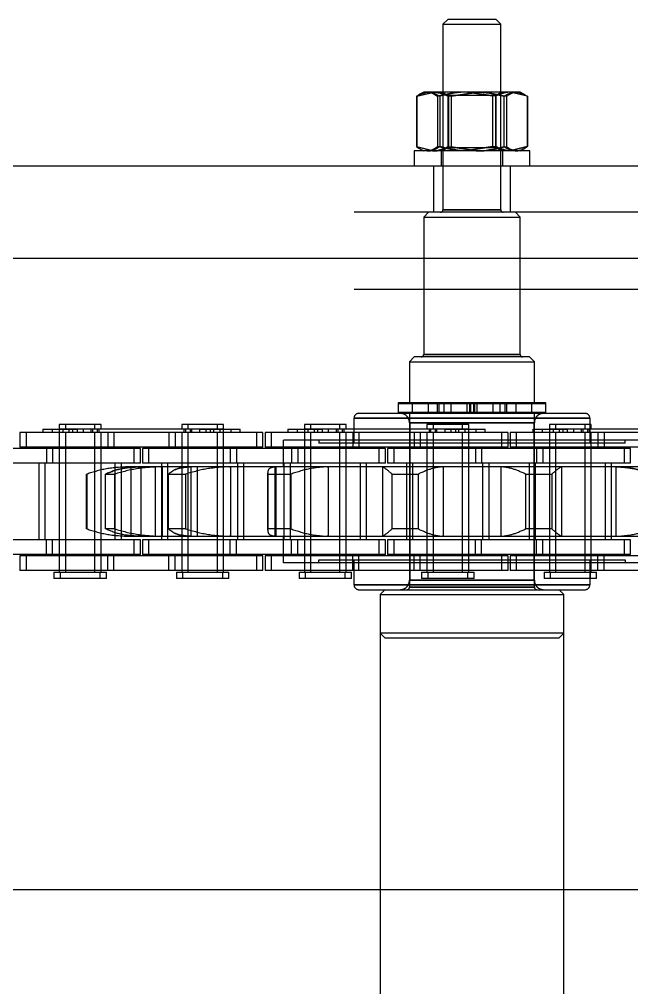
# Model space of a CAD drawing. Header units: metres. Extents: x 0 to 21025, y 0 to 14850.
# Drawn here: x 3496.2 to 3559.6, y 9251 to 9351.4 of the extents above; entities that cross this region are included whole.
import ezdxf

# ---------------------------------------------------------------- set-up
doc = ezdxf.new("R2010")
doc.units = ezdxf.units.M
doc.header["$LTSCALE"] = 25
doc.linetypes.add('HIDDEN2', pattern=[4.7625, 3.175, -1.5875])
doc.layers.add('SL4', color=4, linetype='Continuous')
doc.layers.add('ST1', color=7, linetype='HIDDEN2')

msp = doc.modelspace()

# ---------------------------------------------------------------- linework, layer by layer
at = {"layer": 'SL4'}
for p, q in [((3540.552, 9351.384), (3540.052, 9350.884)), ((3545.552, 9351.384), (3540.552, 9351.384)), ((3546.052, 9350.884), (3545.552, 9351.384)), ((3540.052, 9350.884), (3540.052, 9343.849)), ((3540.052, 9350.884), (3546.052, 9350.884)), ((3546.052, 9343.849), (3546.052, 9350.884)), ((3537.301, 9343.402), (3537.301, 9338.195)), ((3537.337, 9343.402), (3539.123, 9343.849)), ((3537.337, 9343.402), (3537.337, 9338.195)), ((3538.052, 9343.849), (3537.667, 9343.627)), ((3539.123, 9343.849), (3538.052, 9343.849)), ((3543.766, 9343.849), (3539.123, 9343.849)), ((3540.909, 9343.402), (3543.766, 9343.849)), ((3540.909, 9343.402), (3540.909, 9338.195)), ((3547.695, 9343.849), (3543.766, 9343.849)), ((3546.623, 9343.402), (3546.623, 9338.195)), ((3548.052, 9343.849), (3547.695, 9343.849)), ((3548.436, 9343.627), (3548.052, 9343.849)), ((3548.766, 9343.402), (3548.766, 9338.195)), ((3548.802, 9343.402), (3548.802, 9338.195)), ((3537.052, 9337.749), (3537.052, 9336.149)), ((3549.052, 9337.749), (3537.052, 9337.749)), ((3537.337, 9338.195), (3539.123, 9337.749)), ((3537.667, 9337.971), (3538.052, 9337.749)), ((3540.909, 9338.195), (3543.766, 9337.749)), ((3548.052, 9337.749), (3548.436, 9337.971)), ((3548.421, 9338.013), (3548.766, 9338.195)), ((3549.052, 9336.149), (3549.052, 9337.749)), ((4205.539, 9336.149), (2880.564, 9336.149)), ((2880.564, 9326.624), (4205.539, 9326.624)), ((2880.564, 9261.149), (4205.539, 9261.149)), ((3533.527, 9261.149), (3533.527, 9121.619)), ((3552.577, 9121.619), (3552.577, 9261.149))]:
    msp.add_line(p, q, dxfattribs=at)
for points, knots in [([(3537.337, 9343.402), (3537.427, 9343.478), (3537.539, 9343.575), (3537.656, 9343.608), (3537.68, 9343.615)], [0, 0, 0, 0, 0.7937534, 1, 1, 1, 1]), ([(3539.123, 9343.849), (3539.165, 9343.848), (3539.768, 9343.842), (3540.359, 9343.614), (3540.909, 9343.402)], [0, 0, 0, 0, 0.0702006, 1, 1, 1, 1]), ([(3543.766, 9343.849), (3543.834, 9343.848), (3544.798, 9343.842), (3545.744, 9343.614), (3546.623, 9343.402)], [0, 0, 0, 0, 0.0702006, 1, 1, 1, 1]), ([(3546.623, 9343.402), (3546.713, 9343.469), (3547.062, 9343.731), (3547.425, 9343.799), (3547.695, 9343.849)], [0, 0, 0, 0, 0.2575513, 1, 1, 1, 1]), ([(3547.695, 9343.849), (3547.792, 9343.842), (3548.155, 9343.817), (3548.508, 9343.577), (3548.766, 9343.402)], [0, 0, 0, 0, 0.2686336, 1, 1, 1, 1]), ([(3537.337, 9338.195), (3537.427, 9338.119), (3537.539, 9338.023), (3537.656, 9337.989), (3537.68, 9337.983)], [0, 0, 0, 0, 0.79375339, 1, 1, 1, 1]), ([(3539.123, 9337.749), (3539.165, 9337.749), (3539.768, 9337.755), (3540.359, 9337.983), (3540.909, 9338.195)], [0, 0, 0, 0, 0.0702006, 1, 1, 1, 1]), ([(3543.766, 9337.749), (3543.834, 9337.749), (3544.798, 9337.755), (3545.744, 9337.983), (3546.623, 9338.195)], [0, 0, 0, 0, 0.0702006, 1, 1, 1, 1]), ([(3546.623, 9338.195), (3546.713, 9338.128), (3547.062, 9337.866), (3547.425, 9337.799), (3547.695, 9337.749)], [0, 0, 0, 0, 0.2575513, 1, 1, 1, 1])]:
    msp.add_open_spline(points, degree=3, knots=knots, dxfattribs=at)
at = {"layer": 'ST1'}
for p, q in [((3537.301, 9343.402), (3538.961, 9343.849)), ((3537.667, 9343.627), (3537.539, 9343.553)), ((3537.68, 9343.615), (3538.409, 9343.849)), ((3539.48, 9343.402), (3539.48, 9338.195)), ((3539.732, 9343.402), (3539.732, 9338.195)), ((3540.052, 9343.849), (3540.052, 9331.634)), ((3540.052, 9343.849), (3540.052, 9343.823)), ((3546.052, 9343.823), (3540.052, 9343.823)), ((3540.052, 9343.823), (3540.552, 9343.473)), ((3545.552, 9343.473), (3540.552, 9343.473)), ((3540.552, 9343.473), (3540.552, 9338.099)), ((3540.62, 9343.402), (3543.495, 9343.849)), ((3540.62, 9343.402), (3540.62, 9338.195)), ((3545.195, 9343.402), (3542.337, 9343.849)), ((3545.483, 9343.402), (3542.608, 9343.849)), ((3545.195, 9343.402), (3545.195, 9338.195)), ((3545.483, 9343.402), (3545.483, 9338.195)), ((3545.552, 9343.473), (3546.052, 9343.823)), ((3545.552, 9338.099), (3545.552, 9343.473)), ((3546.052, 9331.634), (3546.052, 9343.849)), ((3546.052, 9343.823), (3546.052, 9343.849)), ((3546.371, 9343.402), (3546.371, 9338.195)), ((3548.766, 9343.402), (3546.98, 9343.849)), ((3548.802, 9343.402), (3547.143, 9343.849)), ((3548.564, 9343.553), (3548.436, 9343.627)), ((3537.301, 9338.195), (3538.961, 9337.749)), ((3537.301, 9338.195), (3537.559, 9338.036)), ((3537.539, 9338.045), (3537.667, 9337.971)), ((3539.852, 9337.749), (3539.852, 9336.149)), ((3540.552, 9338.099), (3540.052, 9337.749)), ((3540.552, 9338.099), (3545.552, 9338.099)), ((3540.62, 9338.195), (3543.495, 9337.749)), ((3545.195, 9338.195), (3542.337, 9337.749)), ((3545.483, 9338.195), (3542.608, 9337.749)), ((3546.052, 9337.749), (3545.552, 9338.099)), ((3546.252, 9336.149), (3546.252, 9337.749)), ((3548.766, 9338.195), (3546.98, 9337.749)), ((3548.802, 9338.195), (3547.143, 9337.749)), ((3548.436, 9337.971), (3548.564, 9338.045)), ((3539.052, 9336.149), (3539.052, 9331.386)), ((3547.052, 9331.386), (3547.052, 9336.149)), ((4205.539, 9331.386), (2880.564, 9331.386)), ((3538.552, 9331.384), (3538.052, 9330.884)), ((3547.552, 9331.384), (3538.552, 9331.384)), ((3546.052, 9331.634), (3540.052, 9331.634)), ((3540.052, 9331.634), (3546.052, 9331.634)), ((3548.052, 9330.884), (3547.552, 9331.384)), ((3538.052, 9330.884), (3548.052, 9330.884)), ((3538.052, 9330.884), (3538.052, 9316.634)), ((3548.052, 9316.634), (3548.052, 9330.884)), ((2880.564, 9326.624), (4205.539, 9326.624)), ((4205.539, 9323.386), (2880.564, 9323.386)), ((3537.077, 9316.384), (3536.577, 9315.884)), ((3549.027, 9316.384), (3537.077, 9316.384)), ((3538.052, 9316.634), (3548.005, 9316.634)), ((3548.052, 9316.634), (3538.098, 9316.634)), ((3549.527, 9315.884), (3549.027, 9316.384)), ((3536.577, 9315.884), (3549.527, 9315.884)), ((3536.577, 9315.884), (3536.577, 9311.629)), ((3549.527, 9311.629), (3549.527, 9315.884)), ((3550.695, 9311.629), (3535.408, 9311.629)), ((3535.408, 9311.629), (3535.408, 9310.629)), ((3550.695, 9311.529), (3535.408, 9311.529)), ((3536.852, 9311.629), (3536.852, 9310.529)), ((3536.852, 9311.629), (3536.852, 9310.629)), ((3538.504, 9311.629), (3538.504, 9310.629)), ((3538.504, 9311.529), (3538.504, 9310.529)), ((3539.455, 9311.629), (3539.455, 9310.629)), ((3539.455, 9311.529), (3539.455, 9310.529)), ((3539.631, 9311.629), (3539.631, 9310.629)), ((3539.631, 9311.529), (3539.631, 9310.529)), ((3540.147, 9311.629), (3540.147, 9310.629)), ((3540.147, 9311.529), (3540.147, 9310.529)), ((3540.852, 9311.629), (3540.852, 9310.629)), ((3542.552, 9310.629), (3542.552, 9311.629)), ((3542.802, 9311.629), (3542.802, 9310.629)), ((3542.89, 9311.629), (3542.89, 9310.629)), ((3543.213, 9311.629), (3543.213, 9310.629)), ((3543.302, 9311.629), (3543.302, 9310.629)), ((3543.552, 9311.629), (3543.552, 9310.629)), ((3545.252, 9310.629), (3545.252, 9311.629)), ((3545.956, 9311.629), (3545.956, 9310.629)), ((3545.956, 9311.529), (3545.956, 9310.529)), ((3546.473, 9311.629), (3546.473, 9310.629)), ((3546.473, 9311.529), (3546.473, 9310.529)), ((3546.648, 9311.629), (3546.648, 9310.629)), ((3546.648, 9311.529), (3546.648, 9310.529)), ((3547.599, 9311.629), (3547.599, 9310.629)), ((3547.599, 9311.529), (3547.599, 9310.529)), ((3549.252, 9310.529), (3549.252, 9311.629)), ((3549.252, 9310.629), (3549.252, 9311.629)), ((3550.695, 9310.629), (3550.695, 9311.629)), ((3531.325, 9310.529), (3554.778, 9310.529)), ((3550.695, 9310.629), (3535.408, 9310.629)), ((3535.408, 9310.629), (3535.408, 9310.529)), ((3536.577, 9310.529), (3536.577, 9292.489)), ((3540.852, 9310.629), (3540.852, 9310.529)), ((3542.552, 9310.529), (3542.552, 9310.629)), ((3542.802, 9310.629), (3542.802, 9310.529)), ((3542.89, 9310.629), (3542.89, 9310.529)), ((3543.213, 9310.629), (3543.213, 9310.529)), ((3543.302, 9310.629), (3543.302, 9310.529)), ((3543.552, 9310.629), (3543.552, 9310.529)), ((3545.252, 9310.529), (3545.252, 9310.629)), ((3549.527, 9292.489), (3549.527, 9310.529)), ((3550.695, 9310.529), (3550.695, 9310.629)), ((3503.975, 9309.384), (3500.285, 9309.384)), ((3500.285, 9309.384), (3500.285, 9308.91)), ((3500.924, 9309.384), (3500.924, 9308.91)), ((3504.614, 9309.384), (3503.975, 9309.384)), ((3503.975, 9308.91), (3503.975, 9309.384)), ((3504.614, 9308.91), (3504.614, 9309.384)), ((3516.675, 9309.384), (3512.985, 9309.384)), ((3512.985, 9309.384), (3512.985, 9308.91)), ((3513.624, 9309.384), (3513.624, 9308.91)), ((3517.314, 9309.384), (3516.675, 9309.384)), ((3516.675, 9308.91), (3516.675, 9309.384)), ((3517.314, 9308.91), (3517.314, 9309.384)), ((3529.375, 9309.384), (3525.685, 9309.384)), ((3525.685, 9309.384), (3525.685, 9308.91)), ((3526.324, 9309.384), (3526.324, 9308.91)), ((3530.014, 9309.384), (3529.375, 9309.384)), ((3529.375, 9308.91), (3529.375, 9309.384)), ((3530.014, 9308.91), (3530.014, 9309.384)), ((3530.837, 9310.04), (3555.267, 9310.04)), ((3530.837, 9307.44), (3530.837, 9310.04)), ((3555.267, 9310.04), (3530.837, 9310.04)), ((3530.837, 9310.04), (3555.267, 9310.04)), ((3555.267, 9310.04), (3530.837, 9310.04)), ((3536.577, 9309.551), (3536.577, 9293.216)), ((3549.502, 9309.551), (3536.601, 9309.551)), ((3536.601, 9309.551), (3536.601, 9293.216)), ((3536.601, 9309.551), (3549.502, 9309.551)), ((3549.502, 9309.551), (3536.601, 9309.551)), ((3536.601, 9309.551), (3549.502, 9309.551)), ((3542.075, 9309.384), (3538.385, 9309.384)), ((3538.385, 9309.384), (3538.385, 9308.91)), ((3539.024, 9309.384), (3539.024, 9308.91)), ((3542.714, 9309.384), (3542.075, 9309.384)), ((3542.075, 9308.91), (3542.075, 9309.384)), ((3542.714, 9308.91), (3542.714, 9309.384)), ((3549.502, 9293.216), (3549.502, 9309.551)), ((3549.527, 9293.216), (3549.527, 9309.551)), ((3554.775, 9309.384), (3551.085, 9309.384)), ((3551.085, 9309.384), (3551.085, 9308.91)), ((3551.724, 9309.384), (3551.724, 9308.91)), ((3555.414, 9309.384), (3554.775, 9309.384)), ((3554.775, 9308.91), (3554.775, 9309.384)), ((3555.267, 9310.04), (3555.267, 9307.44)), ((3555.414, 9308.91), (3555.414, 9309.384)), ((3505.305, 9308.541), (3496.21, 9308.541)), ((3496.21, 9308.541), (3496.21, 9307.021)), ((3496.849, 9308.541), (3496.849, 9307.021)), ((3498.578, 9308.873), (3502.13, 9308.873)), ((3498.578, 9308.873), (3498.578, 9308.541)), ((3499.538, 9308.873), (3499.538, 9308.541)), ((3500.285, 9308.91), (3503.975, 9308.91)), ((3500.285, 9308.873), (3500.285, 9307.021)), ((3500.285, 9308.541), (3500.285, 9294.042)), ((3500.654, 9308.91), (3500.654, 9308.541)), ((3500.924, 9308.541), (3500.924, 9307.021)), ((3500.924, 9308.541), (3500.924, 9294.042)), ((3501.293, 9308.91), (3501.293, 9308.541)), ((3501.662, 9308.873), (3501.662, 9308.541)), ((3502.13, 9308.873), (3502.13, 9308.541)), ((3514.83, 9308.873), (3502.13, 9308.873)), ((3502.769, 9308.873), (3502.769, 9308.541)), ((3503.606, 9308.541), (3503.606, 9308.91)), ((3503.749, 9308.873), (3503.749, 9308.541)), ((3503.975, 9308.91), (3504.614, 9308.91)), ((3503.975, 9307.021), (3503.975, 9308.541)), ((3503.975, 9294.042), (3503.975, 9308.541)), ((3504.245, 9308.541), (3504.245, 9308.91)), ((3504.388, 9308.873), (3504.388, 9308.541)), ((3504.614, 9307.021), (3504.614, 9308.541)), ((3504.614, 9294.042), (3504.614, 9308.541)), ((3505.305, 9308.541), (3505.305, 9307.021)), ((3511.655, 9308.541), (3505.305, 9308.541)), ((3505.944, 9308.541), (3505.944, 9307.021)), ((3511.655, 9308.541), (3511.655, 9307.021)), ((3520.75, 9308.541), (3511.655, 9308.541)), ((3512.294, 9308.541), (3512.294, 9307.021)), ((3512.985, 9308.91), (3516.675, 9308.91)), ((3512.985, 9308.541), (3512.985, 9307.021)), ((3512.985, 9308.541), (3512.985, 9294.042)), ((3513.211, 9308.873), (3513.211, 9308.541)), ((3513.354, 9308.91), (3513.354, 9308.541)), ((3513.624, 9308.541), (3513.624, 9307.021)), ((3513.624, 9308.541), (3513.624, 9294.042)), ((3513.85, 9308.873), (3513.85, 9308.541)), ((3513.993, 9308.91), (3513.993, 9308.541)), ((3514.83, 9308.873), (3514.83, 9308.541)), ((3514.83, 9308.873), (3518.061, 9308.873)), ((3515.469, 9308.873), (3515.469, 9308.541)), ((3515.937, 9308.873), (3515.937, 9308.541)), ((3516.306, 9308.541), (3516.306, 9308.91)), ((3516.675, 9308.91), (3517.314, 9308.91)), ((3516.675, 9307.021), (3516.675, 9308.541)), ((3516.675, 9294.042), (3516.675, 9308.541)), ((3516.945, 9308.541), (3516.945, 9308.91)), ((3517.314, 9307.021), (3517.314, 9308.873)), ((3517.314, 9294.042), (3517.314, 9308.541)), ((3518.061, 9308.873), (3518.061, 9308.541)), ((3518.061, 9308.873), (3519.021, 9308.873)), ((3519.021, 9308.541), (3519.021, 9308.873)), ((3521.389, 9308.541), (3520.75, 9308.541)), ((3520.75, 9307.021), (3520.75, 9308.541)), ((3521.389, 9307.021), (3521.389, 9308.541)), ((3530.705, 9308.541), (3521.61, 9308.541)), ((3521.61, 9308.541), (3521.61, 9307.021)), ((3522.249, 9308.541), (3522.249, 9307.021)), ((3523.978, 9308.873), (3527.53, 9308.873)), ((3523.978, 9308.873), (3523.978, 9308.541)), ((3524.938, 9308.873), (3524.938, 9308.541)), ((3525.685, 9308.91), (3529.375, 9308.91)), ((3525.685, 9308.873), (3525.685, 9307.021)), ((3525.685, 9308.541), (3525.685, 9294.042)), ((3526.054, 9308.91), (3526.054, 9308.541)), ((3526.324, 9308.541), (3526.324, 9307.021)), ((3526.324, 9308.541), (3526.324, 9294.042)), ((3526.693, 9308.91), (3526.693, 9308.541)), ((3527.062, 9308.873), (3527.062, 9308.541)), ((3527.53, 9308.873), (3527.53, 9308.541)), ((3540.23, 9308.873), (3527.53, 9308.873)), ((3528.169, 9308.873), (3528.169, 9308.541)), ((3529.006, 9308.541), (3529.006, 9308.91)), ((3529.149, 9308.873), (3529.149, 9308.541)), ((3529.375, 9308.91), (3530.014, 9308.91)), ((3529.375, 9307.021), (3529.375, 9308.541)), ((3529.375, 9294.042), (3529.375, 9308.541)), ((3529.645, 9308.541), (3529.645, 9308.91)), ((3529.788, 9308.873), (3529.788, 9308.541)), ((3530.014, 9307.021), (3530.014, 9308.541)), ((3530.014, 9294.042), (3530.014, 9308.541)), ((3530.705, 9308.541), (3530.705, 9307.021)), ((3537.055, 9308.541), (3530.705, 9308.541)), ((3531.344, 9308.541), (3531.344, 9307.021)), ((3537.055, 9308.541), (3537.055, 9307.021)), ((3546.15, 9308.541), (3537.055, 9308.541)), ((3537.694, 9308.541), (3537.694, 9307.021)), ((3538.385, 9308.91), (3542.075, 9308.91)), ((3538.385, 9308.541), (3538.385, 9307.021)), ((3538.385, 9308.541), (3538.385, 9294.042)), ((3538.611, 9308.873), (3538.611, 9308.541)), ((3538.754, 9308.91), (3538.754, 9308.541)), ((3539.024, 9308.541), (3539.024, 9307.021)), ((3539.024, 9308.541), (3539.024, 9294.042)), ((3539.25, 9308.873), (3539.25, 9308.541)), ((3539.393, 9308.91), (3539.393, 9308.541)), ((3540.23, 9308.873), (3540.23, 9308.541)), ((3540.23, 9308.873), (3543.461, 9308.873)), ((3540.869, 9308.873), (3540.869, 9308.541)), ((3541.337, 9308.873), (3541.337, 9308.541)), ((3541.706, 9308.541), (3541.706, 9308.91)), ((3542.075, 9308.91), (3542.714, 9308.91)), ((3542.075, 9307.021), (3542.075, 9308.541)), ((3542.075, 9294.042), (3542.075, 9308.541)), ((3542.345, 9308.541), (3542.345, 9308.91)), ((3542.714, 9307.021), (3542.714, 9308.873)), ((3542.714, 9294.042), (3542.714, 9308.541)), ((3543.461, 9308.873), (3543.461, 9308.541)), ((3543.461, 9308.873), (3544.421, 9308.873)), ((3544.421, 9308.541), (3544.421, 9308.873)), ((3546.789, 9308.541), (3546.15, 9308.541)), ((3546.15, 9307.021), (3546.15, 9308.541)), ((3546.789, 9307.021), (3546.789, 9308.541)), ((3556.105, 9308.541), (3547.01, 9308.541)), ((3547.01, 9308.541), (3547.01, 9307.021)), ((3547.649, 9308.541), (3547.649, 9307.021)), ((3549.378, 9308.873), (3552.93, 9308.873)), ((3549.378, 9308.873), (3549.378, 9308.541)), ((3550.338, 9308.873), (3550.338, 9308.541)), ((3551.085, 9308.91), (3554.775, 9308.91)), ((3551.085, 9308.873), (3551.085, 9307.021)), ((3551.085, 9308.541), (3551.085, 9294.042)), ((3551.454, 9308.91), (3551.454, 9308.541)), ((3551.724, 9308.541), (3551.724, 9307.021)), ((3551.724, 9308.541), (3551.724, 9294.042)), ((3552.093, 9308.91), (3552.093, 9308.541)), ((3552.462, 9308.873), (3552.462, 9308.541)), ((3552.93, 9308.873), (3552.93, 9308.541)), ((3565.63, 9308.873), (3552.93, 9308.873)), ((3553.569, 9308.873), (3553.569, 9308.541)), ((3554.406, 9308.541), (3554.406, 9308.91)), ((3554.549, 9308.873), (3554.549, 9308.541)), ((3554.775, 9308.91), (3555.414, 9308.91)), ((3554.775, 9307.021), (3554.775, 9308.541)), ((3554.775, 9294.042), (3554.775, 9308.541)), ((3555.045, 9308.541), (3555.045, 9308.91)), ((3555.188, 9308.873), (3555.188, 9308.541)), ((3555.414, 9307.021), (3555.414, 9308.541)), ((3555.414, 9294.042), (3555.414, 9308.541)), ((3556.105, 9308.541), (3556.105, 9307.021)), ((3562.455, 9308.541), (3556.105, 9308.541)), ((3556.744, 9308.541), (3556.744, 9307.021)), ((3523.508, 9304.989), (3523.508, 9307.759)), ((3562.596, 9307.759), (3523.508, 9307.759)), ((3527.172, 9307.759), (3527.172, 9307.44)), ((3558.931, 9307.44), (3527.172, 9307.44)), ((3558.931, 9307.44), (3558.931, 9307.759)), ((3498.955, 9306.869), (3492.605, 9306.869)), ((3505.305, 9307.021), (3496.21, 9307.021)), ((3498.955, 9306.869), (3498.955, 9305.349)), ((3508.05, 9306.869), (3498.955, 9306.869)), ((3499.594, 9306.869), (3499.594, 9305.349)), ((3500.285, 9306.869), (3500.285, 9305.349)), ((3500.924, 9306.869), (3500.924, 9305.349)), ((3503.975, 9305.349), (3503.975, 9306.869)), ((3504.614, 9305.349), (3504.614, 9306.869)), ((3511.655, 9307.021), (3505.305, 9307.021)), ((3508.689, 9306.869), (3508.05, 9306.869)), ((3508.05, 9305.349), (3508.05, 9306.869)), ((3508.689, 9305.349), (3508.689, 9306.869)), ((3518.005, 9306.869), (3508.91, 9306.869)), ((3508.91, 9306.869), (3508.91, 9305.349)), ((3509.549, 9306.869), (3509.549, 9305.349)), ((3520.75, 9307.021), (3511.655, 9307.021)), ((3512.985, 9306.869), (3512.985, 9305.349)), ((3513.624, 9306.869), (3513.624, 9305.349)), ((3516.675, 9305.349), (3516.675, 9306.869)), ((3517.314, 9305.349), (3517.314, 9306.869)), ((3518.005, 9306.869), (3518.005, 9305.349)), ((3524.355, 9306.869), (3518.005, 9306.869)), ((3518.644, 9306.869), (3518.644, 9305.349)), ((3521.389, 9307.021), (3520.75, 9307.021)), ((3530.705, 9307.021), (3521.61, 9307.021)), ((3524.355, 9306.869), (3524.355, 9305.349)), ((3533.45, 9306.869), (3524.355, 9306.869)), ((3524.994, 9306.869), (3524.994, 9305.349)), ((3525.685, 9306.869), (3525.685, 9305.349)), ((3526.324, 9306.869), (3526.324, 9305.349)), ((3529.375, 9305.349), (3529.375, 9306.869)), ((3530.014, 9305.349), (3530.014, 9306.869)), ((3537.055, 9307.021), (3530.705, 9307.021)), ((3534.089, 9306.869), (3533.45, 9306.869)), ((3533.45, 9305.349), (3533.45, 9306.869)), ((3534.089, 9305.349), (3534.089, 9306.869)), ((3543.405, 9306.869), (3534.31, 9306.869)), ((3534.31, 9306.869), (3534.31, 9305.349)), ((3534.949, 9306.869), (3534.949, 9305.349)), ((3546.15, 9307.021), (3537.055, 9307.021)), ((3538.385, 9306.869), (3538.385, 9305.349)), ((3539.024, 9306.869), (3539.024, 9305.349)), ((3542.075, 9305.349), (3542.075, 9306.869)), ((3542.714, 9305.349), (3542.714, 9306.869)), ((3543.405, 9306.869), (3543.405, 9305.349)), ((3549.755, 9306.869), (3543.405, 9306.869)), ((3544.044, 9306.869), (3544.044, 9305.349)), ((3546.789, 9307.021), (3546.15, 9307.021)), ((3556.105, 9307.021), (3547.01, 9307.021)), ((3549.755, 9306.869), (3549.755, 9305.349)), ((3558.85, 9306.869), (3549.755, 9306.869)), ((3550.394, 9306.869), (3550.394, 9305.349)), ((3551.085, 9306.869), (3551.085, 9305.349)), ((3551.724, 9306.869), (3551.724, 9305.349)), ((3554.775, 9305.349), (3554.775, 9306.869)), ((3555.414, 9305.349), (3555.414, 9306.869)), ((3562.455, 9307.021), (3556.105, 9307.021)), ((3559.489, 9306.869), (3558.85, 9306.869)), ((3558.85, 9305.349), (3558.85, 9306.869)), ((3559.489, 9305.349), (3559.489, 9306.869)), ((3498.955, 9305.349), (3492.605, 9305.349)), ((3498.17, 9305.349), (3498.17, 9297.419)), ((3498.809, 9305.349), (3498.809, 9297.419)), ((3508.05, 9305.349), (3498.955, 9305.349)), ((3500.285, 9305.349), (3500.285, 9297.419)), ((3500.924, 9305.349), (3500.924, 9297.419)), ((3503.975, 9297.419), (3503.975, 9305.349)), ((3504.614, 9297.419), (3504.614, 9305.349)), ((3506.09, 9297.419), (3506.09, 9305.349)), ((3506.729, 9297.419), (3506.729, 9305.349)), ((3508.689, 9305.349), (3508.05, 9305.349)), ((3518.005, 9305.349), (3508.91, 9305.349)), ((3510.87, 9305.349), (3510.87, 9297.419)), ((3511.509, 9305.349), (3511.509, 9297.419)), ((3512.985, 9305.349), (3512.985, 9297.419)), ((3513.624, 9305.349), (3513.624, 9297.419)), ((3516.675, 9297.419), (3516.675, 9305.349)), ((3517.314, 9297.419), (3517.314, 9305.349)), ((3524.355, 9305.349), (3518.005, 9305.349)), ((3518.79, 9297.419), (3518.79, 9305.349)), ((3519.429, 9297.419), (3519.429, 9305.349)), ((3523.57, 9305.349), (3523.57, 9297.419)), ((3524.209, 9305.349), (3524.209, 9297.419)), ((3533.45, 9305.349), (3524.355, 9305.349)), ((3525.685, 9305.349), (3525.685, 9297.419)), ((3526.324, 9305.349), (3526.324, 9297.419)), ((3529.375, 9297.419), (3529.375, 9305.349)), ((3530.014, 9297.419), (3530.014, 9305.349)), ((3531.49, 9297.419), (3531.49, 9305.349)), ((3532.129, 9297.419), (3532.129, 9305.349)), ((3534.089, 9305.349), (3533.45, 9305.349)), ((3543.405, 9305.349), (3534.31, 9305.349)), ((3536.27, 9305.349), (3536.27, 9297.419)), ((3536.909, 9305.349), (3536.909, 9297.419)), ((3538.385, 9305.349), (3538.385, 9297.419)), ((3539.024, 9305.349), (3539.024, 9297.419)), ((3542.075, 9297.419), (3542.075, 9305.349)), ((3542.714, 9297.419), (3542.714, 9305.349)), ((3549.755, 9305.349), (3543.405, 9305.349)), ((3544.19, 9297.419), (3544.19, 9305.349)), ((3544.829, 9297.419), (3544.829, 9305.349)), ((3548.97, 9305.349), (3548.97, 9297.419)), ((3549.609, 9305.349), (3549.609, 9297.419)), ((3558.85, 9305.349), (3549.755, 9305.349)), ((3551.085, 9305.349), (3551.085, 9297.419)), ((3551.724, 9305.349), (3551.724, 9297.419)), ((3554.775, 9297.419), (3554.775, 9305.349)), ((3555.414, 9297.419), (3555.414, 9305.349)), ((3556.89, 9297.419), (3556.89, 9305.349)), ((3557.529, 9297.419), (3557.529, 9305.349)), ((3559.489, 9305.349), (3558.85, 9305.349)), ((3503.112, 9304.227), (3503.135, 9304.227)), ((3503.112, 9298.541), (3503.112, 9304.227)), ((3503.135, 9304.227), (3503.135, 9298.541)), ((3505.073, 9304.227), (3506.012, 9304.227)), ((3505.073, 9298.541), (3505.073, 9304.227)), ((3506.012, 9304.227), (3506.012, 9298.541)), ((3506.964, 9304.98), (3507.444, 9304.989)), ((3507.585, 9304.989), (3507.444, 9304.989)), ((3507.711, 9304.989), (3507.585, 9304.989)), ((3507.585, 9304.989), (3507.711, 9304.989)), ((3507.585, 9304.989), (3507.711, 9304.989)), ((3507.711, 9304.989), (3507.585, 9304.989)), ((3507.711, 9304.989), (3507.711, 9297.779)), ((3508.642, 9304.989), (3507.711, 9304.989)), ((3510.806, 9304.989), (3508.642, 9304.989)), ((3508.751, 9304.989), (3508.642, 9304.989)), ((3508.642, 9304.989), (3508.751, 9304.989)), ((3508.751, 9304.989), (3508.751, 9297.779)), ((3510.249, 9297.779), (3510.249, 9304.989)), ((3510.935, 9304.989), (3510.806, 9304.989)), ((3510.806, 9304.989), (3510.935, 9304.989)), ((3510.806, 9304.989), (3510.935, 9304.989)), ((3510.935, 9304.989), (3510.806, 9304.989)), ((3510.935, 9304.989), (3510.935, 9297.779)), ((3513.848, 9304.989), (3510.935, 9304.989)), ((3511.592, 9304.227), (3513.356, 9304.227)), ((3511.592, 9298.541), (3511.592, 9304.227)), ((3513.356, 9304.227), (3513.356, 9298.541)), ((3517.917, 9304.989), (3513.848, 9304.989)), ((3513.927, 9304.989), (3513.848, 9304.989)), ((3513.848, 9304.989), (3513.927, 9304.989)), ((3513.927, 9304.989), (3513.927, 9297.779)), ((3514.596, 9297.779), (3514.596, 9304.989)), ((3518.032, 9304.989), (3517.917, 9304.989)), ((3517.917, 9304.989), (3518.032, 9304.989)), ((3517.917, 9304.989), (3518.032, 9304.989)), ((3518.032, 9304.989), (3517.917, 9304.989)), ((3518.032, 9304.989), (3518.032, 9297.779)), ((3522.578, 9304.989), (3518.032, 9304.989)), ((3521.904, 9304.284), (3521.904, 9298.483)), ((3521.904, 9304.284), (3521.904, 9304.284)), ((3521.906, 9304.227), (3524.281, 9304.227)), ((3521.906, 9298.541), (3521.906, 9304.227)), ((3528.059, 9304.989), (3522.578, 9304.989)), ((3522.616, 9304.989), (3522.616, 9297.779)), ((3522.766, 9297.779), (3522.766, 9304.989)), ((3524.281, 9304.227), (3524.281, 9298.541)), ((3528.147, 9304.989), (3528.059, 9304.989)), ((3528.059, 9304.989), (3528.147, 9304.989)), ((3528.147, 9304.989), (3528.147, 9297.779)), ((3533.77, 9304.989), (3528.147, 9304.989)), ((3533.77, 9304.989), (3533.77, 9297.779)), ((3533.776, 9304.989), (3533.77, 9304.989)), ((3533.77, 9304.989), (3533.776, 9304.989)), ((3540.01, 9304.989), (3533.776, 9304.989)), ((3534.77, 9304.227), (3537.471, 9304.227)), ((3534.77, 9298.541), (3534.77, 9304.227)), ((3537.471, 9304.227), (3537.471, 9298.541)), ((3540.06, 9304.989), (3540.01, 9304.989)), ((3540.01, 9304.989), (3540.06, 9304.989)), ((3540.06, 9304.989), (3540.06, 9297.779)), ((3546.043, 9304.989), (3540.06, 9304.989)), ((3546.043, 9304.989), (3546.043, 9297.779)), ((3546.094, 9304.989), (3546.043, 9304.989)), ((3546.043, 9304.989), (3546.094, 9304.989)), ((3552.327, 9304.989), (3546.094, 9304.989)), ((3548.632, 9298.541), (3548.632, 9304.227)), ((3548.632, 9304.227), (3551.334, 9304.227)), ((3551.334, 9304.227), (3551.334, 9298.541)), ((3552.333, 9304.989), (3552.327, 9304.989)), ((3552.327, 9304.989), (3552.333, 9304.989)), ((3552.333, 9304.989), (3552.333, 9297.779)), ((3557.956, 9304.989), (3552.333, 9304.989)), ((3557.956, 9304.989), (3557.956, 9297.779)), ((3558.044, 9304.989), (3557.956, 9304.989)), ((3557.956, 9304.989), (3558.044, 9304.989)), ((3563.526, 9304.989), (3558.044, 9304.989)), ((3503.135, 9298.541), (3503.112, 9298.541)), ((3506.012, 9298.541), (3505.073, 9298.541)), ((3513.356, 9298.541), (3511.592, 9298.541)), ((3521.904, 9298.483), (3521.904, 9298.483)), ((3524.281, 9298.541), (3521.906, 9298.541)), ((3537.471, 9298.541), (3534.77, 9298.541)), ((3551.334, 9298.541), (3548.632, 9298.541)), ((3498.955, 9297.419), (3492.605, 9297.419)), ((3498.955, 9295.899), (3498.955, 9297.419)), ((3508.05, 9297.419), (3498.955, 9297.419)), ((3499.594, 9295.899), (3499.594, 9297.419)), ((3500.285, 9297.419), (3500.285, 9295.899)), ((3500.924, 9297.419), (3500.924, 9295.899)), ((3503.975, 9295.899), (3503.975, 9297.419)), ((3504.614, 9295.899), (3504.614, 9297.419)), ((3507.444, 9297.779), (3507.585, 9297.779)), ((3507.585, 9297.779), (3507.711, 9297.779)), ((3507.711, 9297.779), (3507.585, 9297.779)), ((3507.711, 9297.779), (3507.585, 9297.779)), ((3507.585, 9297.779), (3507.711, 9297.779)), ((3507.711, 9297.779), (3508.642, 9297.779)), ((3508.689, 9297.419), (3508.05, 9297.419)), ((3508.05, 9295.899), (3508.05, 9297.419)), ((3508.642, 9297.779), (3510.806, 9297.779)), ((3508.642, 9297.779), (3508.751, 9297.779)), ((3508.751, 9297.779), (3508.642, 9297.779)), ((3508.689, 9295.899), (3508.689, 9297.419)), ((3518.005, 9297.419), (3508.91, 9297.419)), ((3508.91, 9297.419), (3508.91, 9295.899)), ((3509.549, 9297.419), (3509.549, 9295.899)), ((3510.806, 9297.779), (3510.935, 9297.779)), ((3510.935, 9297.779), (3510.806, 9297.779)), ((3510.935, 9297.779), (3510.806, 9297.779)), ((3510.806, 9297.779), (3510.935, 9297.779)), ((3510.935, 9297.779), (3513.848, 9297.779)), ((3512.985, 9297.419), (3512.985, 9295.899)), ((3513.624, 9297.419), (3513.624, 9295.899)), ((3513.848, 9297.779), (3517.917, 9297.779)), ((3513.848, 9297.779), (3513.927, 9297.779)), ((3516.675, 9295.899), (3516.675, 9297.419)), ((3517.314, 9295.899), (3517.314, 9297.419)), ((3517.917, 9297.779), (3518.032, 9297.779)), ((3518.032, 9297.779), (3517.917, 9297.779)), ((3518.032, 9297.779), (3517.917, 9297.779)), ((3517.917, 9297.779), (3518.032, 9297.779)), ((3518.005, 9295.899), (3518.005, 9297.419)), ((3524.355, 9297.419), (3518.005, 9297.419)), ((3518.032, 9297.779), (3522.578, 9297.779)), ((3518.644, 9295.899), (3518.644, 9297.419)), ((3522.578, 9297.779), (3528.059, 9297.779)), ((3523.508, 9295.009), (3523.508, 9297.779)), ((3524.355, 9295.899), (3524.355, 9297.419)), ((3533.45, 9297.419), (3524.355, 9297.419)), ((3524.994, 9295.899), (3524.994, 9297.419)), ((3525.685, 9297.419), (3525.685, 9295.899)), ((3526.324, 9297.419), (3526.324, 9295.899)), ((3528.059, 9297.779), (3528.147, 9297.779)), ((3528.147, 9297.779), (3528.059, 9297.779)), ((3528.147, 9297.779), (3533.77, 9297.779)), ((3529.375, 9295.899), (3529.375, 9297.419)), ((3530.014, 9295.899), (3530.014, 9297.419)), ((3534.089, 9297.419), (3533.45, 9297.419)), ((3533.45, 9295.899), (3533.45, 9297.419)), ((3533.77, 9297.779), (3533.776, 9297.779)), ((3533.776, 9297.779), (3533.77, 9297.779)), ((3533.776, 9297.779), (3540.01, 9297.779)), ((3534.089, 9295.899), (3534.089, 9297.419)), ((3543.405, 9297.419), (3534.31, 9297.419)), ((3534.31, 9297.419), (3534.31, 9295.899)), ((3534.949, 9297.419), (3534.949, 9295.899)), ((3538.385, 9297.419), (3538.385, 9295.899)), ((3539.024, 9297.419), (3539.024, 9295.899)), ((3540.01, 9297.779), (3540.06, 9297.779)), ((3540.06, 9297.779), (3540.01, 9297.779)), ((3540.06, 9297.779), (3546.043, 9297.779)), ((3542.075, 9295.899), (3542.075, 9297.419)), ((3542.714, 9295.899), (3542.714, 9297.419)), ((3543.405, 9295.899), (3543.405, 9297.419)), ((3549.755, 9297.419), (3543.405, 9297.419)), ((3544.044, 9295.899), (3544.044, 9297.419)), ((3546.043, 9297.779), (3546.094, 9297.779)), ((3546.094, 9297.779), (3546.043, 9297.779)), ((3546.094, 9297.779), (3552.327, 9297.779)), ((3549.755, 9295.899), (3549.755, 9297.419)), ((3558.85, 9297.419), (3549.755, 9297.419)), ((3550.394, 9295.899), (3550.394, 9297.419)), ((3551.085, 9297.419), (3551.085, 9295.899)), ((3551.724, 9297.419), (3551.724, 9295.899)), ((3552.327, 9297.779), (3552.333, 9297.779)), ((3552.333, 9297.779), (3552.327, 9297.779)), ((3552.333, 9297.779), (3557.956, 9297.779)), ((3554.775, 9295.899), (3554.775, 9297.419)), ((3555.414, 9295.899), (3555.414, 9297.419)), ((3557.956, 9297.779), (3558.044, 9297.779)), ((3558.044, 9297.779), (3557.956, 9297.779)), ((3558.044, 9297.779), (3563.526, 9297.779)), ((3559.489, 9297.419), (3558.85, 9297.419)), ((3558.85, 9295.899), (3558.85, 9297.419)), ((3559.489, 9295.899), (3559.489, 9297.419)), ((3498.955, 9295.899), (3492.605, 9295.899)), ((3505.305, 9295.747), (3496.21, 9295.747)), ((3496.21, 9295.747), (3496.21, 9294.227)), ((3496.849, 9295.747), (3496.849, 9294.227)), ((3508.05, 9295.899), (3498.955, 9295.899)), ((3500.285, 9295.747), (3500.285, 9294.227)), ((3500.924, 9295.747), (3500.924, 9294.227)), ((3503.975, 9294.227), (3503.975, 9295.747)), ((3504.614, 9294.227), (3504.614, 9295.747)), ((3505.305, 9294.227), (3505.305, 9295.747)), ((3511.655, 9295.747), (3505.305, 9295.747)), ((3505.944, 9294.227), (3505.944, 9295.747)), ((3508.689, 9295.899), (3508.05, 9295.899)), ((3518.005, 9295.899), (3508.91, 9295.899)), ((3511.655, 9294.227), (3511.655, 9295.747)), ((3520.75, 9295.747), (3511.655, 9295.747)), ((3512.294, 9294.227), (3512.294, 9295.747)), ((3512.985, 9295.747), (3512.985, 9294.227)), ((3513.624, 9295.747), (3513.624, 9294.227)), ((3516.675, 9294.227), (3516.675, 9295.747)), ((3517.314, 9294.227), (3517.314, 9295.747)), ((3524.355, 9295.899), (3518.005, 9295.899)), ((3521.389, 9295.747), (3520.75, 9295.747)), ((3520.75, 9294.227), (3520.75, 9295.747)), ((3521.389, 9294.227), (3521.389, 9295.747)), ((3530.705, 9295.747), (3521.61, 9295.747)), ((3521.61, 9295.747), (3521.61, 9294.227)), ((3522.249, 9295.747), (3522.249, 9294.227)), ((3533.45, 9295.899), (3524.355, 9295.899)), ((3525.685, 9295.747), (3525.685, 9294.227)), ((3526.324, 9295.747), (3526.324, 9294.227)), ((3527.172, 9295.009), (3527.172, 9295.327)), ((3527.172, 9295.327), (3558.931, 9295.327)), ((3529.375, 9294.227), (3529.375, 9295.747)), ((3530.014, 9294.227), (3530.014, 9295.747)), ((3530.705, 9294.227), (3530.705, 9295.747)), ((3537.055, 9295.747), (3530.705, 9295.747)), ((3530.837, 9292.727), (3530.837, 9295.327)), ((3531.344, 9294.227), (3531.344, 9295.747)), ((3534.089, 9295.899), (3533.45, 9295.899)), ((3543.405, 9295.899), (3534.31, 9295.899)), ((3537.055, 9294.227), (3537.055, 9295.747)), ((3546.15, 9295.747), (3537.055, 9295.747)), ((3537.694, 9294.227), (3537.694, 9295.747)), ((3538.385, 9295.747), (3538.385, 9294.227)), ((3539.024, 9295.747), (3539.024, 9294.227)), ((3542.075, 9294.227), (3542.075, 9295.747)), ((3542.714, 9294.227), (3542.714, 9295.747)), ((3549.755, 9295.899), (3543.405, 9295.899)), ((3546.789, 9295.747), (3546.15, 9295.747)), ((3546.15, 9294.227), (3546.15, 9295.747)), ((3546.789, 9294.227), (3546.789, 9295.747)), ((3556.105, 9295.747), (3547.01, 9295.747)), ((3547.01, 9295.747), (3547.01, 9294.227)), ((3547.649, 9295.747), (3547.649, 9294.227)), ((3558.85, 9295.899), (3549.755, 9295.899)), ((3551.085, 9295.747), (3551.085, 9294.227)), ((3551.724, 9295.747), (3551.724, 9294.227)), ((3554.775, 9294.227), (3554.775, 9295.747)), ((3555.267, 9295.327), (3555.267, 9292.727)), ((3555.414, 9294.227), (3555.414, 9295.747)), ((3556.105, 9294.227), (3556.105, 9295.747)), ((3562.455, 9295.747), (3556.105, 9295.747)), ((3556.744, 9294.227), (3556.744, 9295.747)), ((3559.489, 9295.899), (3558.85, 9295.899)), ((3558.931, 9295.327), (3558.931, 9295.009)), ((3505.305, 9294.227), (3496.21, 9294.227)), ((3511.655, 9294.227), (3505.305, 9294.227)), ((3520.75, 9294.227), (3511.655, 9294.227)), ((3521.389, 9294.227), (3520.75, 9294.227)), ((3530.705, 9294.227), (3521.61, 9294.227)), ((3562.596, 9295.009), (3523.508, 9295.009)), ((3537.055, 9294.227), (3530.705, 9294.227)), ((3546.15, 9294.227), (3537.055, 9294.227)), ((3546.789, 9294.227), (3546.15, 9294.227)), ((3556.105, 9294.227), (3547.01, 9294.227)), ((3562.455, 9294.227), (3556.105, 9294.227)), ((3499.731, 9294.042), (3504.528, 9294.042)), ((3499.731, 9294.042), (3499.731, 9293.384)), ((3504.528, 9293.384), (3499.731, 9293.384)), ((3500.37, 9294.042), (3500.37, 9293.384)), ((3504.528, 9294.042), (3505.167, 9294.042)), ((3504.528, 9293.384), (3504.528, 9294.042)), ((3505.167, 9293.384), (3504.528, 9293.384)), ((3505.167, 9293.384), (3505.167, 9294.042)), ((3512.431, 9294.042), (3517.228, 9294.042)), ((3512.431, 9294.042), (3512.431, 9293.384)), ((3517.228, 9293.384), (3512.431, 9293.384)), ((3513.07, 9294.042), (3513.07, 9293.384)), ((3517.228, 9294.042), (3517.867, 9294.042)), ((3517.228, 9293.384), (3517.228, 9294.042)), ((3517.867, 9293.384), (3517.228, 9293.384)), ((3517.867, 9293.384), (3517.867, 9294.042)), ((3525.131, 9294.042), (3529.928, 9294.042)), ((3525.131, 9294.042), (3525.131, 9293.384)), ((3529.928, 9293.384), (3525.131, 9293.384)), ((3525.77, 9294.042), (3525.77, 9293.384)), ((3529.928, 9294.042), (3530.567, 9294.042)), ((3529.928, 9293.384), (3529.928, 9294.042)), ((3530.567, 9293.384), (3529.928, 9293.384)), ((3530.567, 9293.384), (3530.567, 9294.042)), ((3549.502, 9293.216), (3536.601, 9293.216)), ((3536.601, 9293.216), (3549.502, 9293.216)), ((3549.502, 9293.216), (3536.601, 9293.216)), ((3536.601, 9293.216), (3549.502, 9293.216)), ((3537.831, 9294.042), (3542.628, 9294.042)), ((3537.831, 9294.042), (3537.831, 9293.384)), ((3542.628, 9293.384), (3537.831, 9293.384)), ((3538.47, 9294.042), (3538.47, 9293.384)), ((3542.628, 9294.042), (3543.267, 9294.042)), ((3542.628, 9293.384), (3542.628, 9294.042)), ((3543.267, 9293.384), (3542.628, 9293.384)), ((3543.267, 9293.384), (3543.267, 9294.042)), ((3550.531, 9294.042), (3555.328, 9294.042)), ((3550.531, 9294.042), (3550.531, 9293.384)), ((3555.328, 9293.384), (3550.531, 9293.384)), ((3551.17, 9294.042), (3551.17, 9293.384)), ((3555.328, 9294.042), (3555.967, 9294.042)), ((3555.328, 9293.384), (3555.328, 9294.042)), ((3555.967, 9293.384), (3555.328, 9293.384)), ((3555.967, 9293.384), (3555.967, 9294.042)), ((3530.837, 9292.727), (3555.267, 9292.727)), ((3555.267, 9292.727), (3530.837, 9292.727)), ((3530.837, 9292.727), (3555.267, 9292.727)), ((3555.267, 9292.727), (3530.837, 9292.727)), ((3531.325, 9292.239), (3554.778, 9292.239)), ((3534.027, 9292.239), (3533.527, 9291.739)), ((3549.527, 9292.489), (3536.577, 9292.489)), ((3536.577, 9292.489), (3549.527, 9292.489)), ((3552.577, 9291.739), (3552.077, 9292.239)), ((3533.527, 9291.739), (3552.577, 9291.739)), ((3533.527, 9291.739), (3533.527, 9287.739)), ((3552.577, 9287.739), (3552.577, 9291.739)), ((3552.577, 9287.739), (3533.527, 9287.739)), ((3533.527, 9287.739), (3534.027, 9287.239)), ((3533.527, 9287.739), (3533.527, 9261.149)), ((3534.027, 9287.239), (3552.077, 9287.239)), ((3552.077, 9287.239), (3552.577, 9287.739)), ((3552.577, 9261.149), (3552.577, 9287.739))]:
    msp.add_line(p, q, dxfattribs=at)
for centre, radius, start, end in [((3539.802, 9331.634), 0.25, 270, 0), ((3546.302, 9331.634), 0.25, 180, 270), ((3537.802, 9316.634), 0.25, 270, 0), ((3548.302, 9316.634), 0.25, 180, 270), ((3531.325, 9310.04), 0.489, 90, 180), ((3535.599, 9309.551), 0.977, 0, 90), ((3535.626, 9309.553), 0.975, 359.89099, 89.89057), ((3550.477, 9309.553), 0.975, 90.10943, 180.10901), ((3550.504, 9309.551), 0.977, 90, 180), ((3554.778, 9310.04), 0.489, 0, 90), ((3535.599, 9293.216), 0.977, 270, 0), ((3535.626, 9293.214), 0.975, 270.10943, 0.10901), ((3550.477, 9293.214), 0.975, 179.89099, 269.89057), ((3550.504, 9293.216), 0.977, 180, 270), ((3531.325, 9292.727), 0.489, 180, 270), ((3536.327, 9292.489), 0.25, 270, 0), ((3549.777, 9292.489), 0.25, 180, 270), ((3554.778, 9292.727), 0.489, 270, 0)]:
    msp.add_arc(centre, radius, start, end, dxfattribs=at)
for points, knots in [([(3537.301, 9343.402), (3537.403, 9343.469), (3537.799, 9343.731), (3538.211, 9343.799), (3538.517, 9343.849)], [0, 0, 0, 0, 0.2575513, 1, 1, 1, 1]), ([(3538.409, 9343.849), (3538.506, 9343.842), (3538.869, 9343.817), (3539.222, 9343.577), (3539.48, 9343.402)], [0, 0, 0, 0, 0.2686336, 1, 1, 1, 1]), ([(3538.517, 9343.849), (3538.627, 9343.842), (3539.039, 9343.817), (3539.439, 9343.577), (3539.732, 9343.402)], [0, 0, 0, 0, 0.2686336, 1, 1, 1, 1]), ([(3538.961, 9343.849), (3539, 9343.848), (3539.56, 9343.842), (3540.109, 9343.614), (3540.62, 9343.402)], [0, 0, 0, 0, 0.07020058, 1, 1, 1, 1]), ([(3542.337, 9343.849), (3542.27, 9343.848), (3541.305, 9343.842), (3540.359, 9343.614), (3539.48, 9343.402)], [0, 0, 0, 0, 0.0702006, 1, 1, 1, 1]), ([(3542.608, 9343.849), (3542.54, 9343.848), (3541.569, 9343.842), (3540.617, 9343.614), (3539.732, 9343.402)], [0, 0, 0, 0, 0.0702006, 1, 1, 1, 1]), ([(3543.495, 9343.849), (3543.564, 9343.848), (3544.535, 9343.842), (3545.486, 9343.614), (3546.371, 9343.402)], [0, 0, 0, 0, 0.0702006, 1, 1, 1, 1]), ([(3546.98, 9343.849), (3546.938, 9343.848), (3546.335, 9343.842), (3545.744, 9343.614), (3545.195, 9343.402)], [0, 0, 0, 0, 0.0702006, 1, 1, 1, 1]), ([(3547.143, 9343.849), (3547.103, 9343.848), (3546.543, 9343.842), (3545.994, 9343.614), (3545.483, 9343.402)], [0, 0, 0, 0, 0.07020058, 1, 1, 1, 1]), ([(3546.371, 9343.402), (3546.473, 9343.469), (3546.869, 9343.731), (3547.281, 9343.799), (3547.587, 9343.849)], [0, 0, 0, 0, 0.2575513, 1, 1, 1, 1]), ([(3547.587, 9343.849), (3547.697, 9343.843), (3548.021, 9343.828), (3548.337, 9343.643), (3548.545, 9343.522)], [0, 0, 0, 0, 0.3411733, 1, 1, 1, 1]), ([(3538.409, 9337.749), (3538.506, 9337.755), (3538.869, 9337.78), (3539.222, 9338.02), (3539.48, 9338.195)], [0, 0, 0, 0, 0.2686336, 1, 1, 1, 1]), ([(3538.517, 9337.749), (3538.627, 9337.755), (3539.039, 9337.78), (3539.439, 9338.02), (3539.732, 9338.195)], [0, 0, 0, 0, 0.2686336, 1, 1, 1, 1]), ([(3538.961, 9337.749), (3539, 9337.749), (3539.56, 9337.755), (3540.109, 9337.983), (3540.62, 9338.195)], [0, 0, 0, 0, 0.0702006, 1, 1, 1, 1]), ([(3542.337, 9337.749), (3542.27, 9337.749), (3541.305, 9337.755), (3540.359, 9337.983), (3539.48, 9338.195)], [0, 0, 0, 0, 0.0702006, 1, 1, 1, 1]), ([(3542.608, 9337.749), (3542.54, 9337.749), (3541.569, 9337.755), (3540.617, 9337.983), (3539.732, 9338.195)], [0, 0, 0, 0, 0.0702006, 1, 1, 1, 1]), ([(3543.495, 9337.749), (3543.564, 9337.749), (3544.535, 9337.755), (3545.486, 9337.983), (3546.371, 9338.195)], [0, 0, 0, 0, 0.0702006, 1, 1, 1, 1]), ([(3546.98, 9337.749), (3546.938, 9337.749), (3546.335, 9337.755), (3545.744, 9337.983), (3545.195, 9338.195)], [0, 0, 0, 0, 0.0702006, 1, 1, 1, 1]), ([(3547.143, 9337.749), (3547.103, 9337.749), (3546.543, 9337.755), (3545.994, 9337.983), (3545.483, 9338.195)], [0, 0, 0, 0, 0.0702006, 1, 1, 1, 1]), ([(3546.371, 9338.195), (3546.473, 9338.128), (3546.869, 9337.866), (3547.281, 9337.799), (3547.587, 9337.749)], [0, 0, 0, 0, 0.2575513, 1, 1, 1, 1]), ([(3547.587, 9337.749), (3547.697, 9337.755), (3548.109, 9337.78), (3548.509, 9338.02), (3548.802, 9338.195)], [0, 0, 0, 0, 0.2686336, 1, 1, 1, 1]), ([(3507.585, 9304.989), (3506.819, 9304.953), (3505.239, 9304.88), (3503.851, 9304.449), (3503.135, 9304.227)], [0, 0, 0, 0, 0.4847248, 1, 1, 1, 1]), ([(3505.073, 9304.227), (3505.612, 9304.449), (3506.656, 9304.88), (3507.993, 9304.953), (3508.642, 9304.989)], [0, 0, 0, 0, 0.51526374, 1, 1, 1, 1]), ([(3508.642, 9304.989), (3507.993, 9304.953), (3506.656, 9304.88), (3505.612, 9304.449), (3505.073, 9304.227)], [0, 0, 0, 0, 0.4847361, 1, 1, 1, 1]), ([(3510.806, 9304.989), (3510.015, 9304.953), (3508.383, 9304.88), (3506.818, 9304.449), (3506.012, 9304.227)], [0, 0, 0, 0, 0.4847219, 1, 1, 1, 1]), ([(3511.592, 9304.227), (3511.888, 9304.449), (3512.463, 9304.88), (3513.396, 9304.953), (3513.848, 9304.989)], [0, 0, 0, 0, 0.51526331, 1, 1, 1, 1]), ([(3513.848, 9304.989), (3513.396, 9304.953), (3512.463, 9304.88), (3511.888, 9304.449), (3511.592, 9304.227)], [0, 0, 0, 0, 0.4847365, 1, 1, 1, 1]), ([(3517.917, 9304.989), (3517.196, 9304.953), (3515.708, 9304.88), (3514.155, 9304.449), (3513.356, 9304.227)], [0, 0, 0, 0, 0.4847362, 1, 1, 1, 1]), ([(3521.906, 9304.227), (3521.924, 9304.449), (3521.96, 9304.88), (3522.376, 9304.953), (3522.578, 9304.989)], [0, 0, 0, 0, 0.5152602, 1, 1, 1, 1]), ([(3528.059, 9304.989), (3527.495, 9304.953), (3526.331, 9304.88), (3524.978, 9304.449), (3524.281, 9304.227)], [0, 0, 0, 0, 0.4847365, 1, 1, 1, 1]), ([(3534.77, 9304.227), (3534.508, 9304.449), (3534, 9304.88), (3533.849, 9304.953), (3533.776, 9304.989)], [0, 0, 0, 0, 0.5152541, 1, 1, 1, 1]), ([(3540.01, 9304.989), (3539.671, 9304.953), (3538.971, 9304.88), (3537.981, 9304.449), (3537.471, 9304.227)], [0, 0, 0, 0, 0.4847352, 1, 1, 1, 1]), ([(3548.632, 9304.227), (3548.122, 9304.449), (3547.132, 9304.88), (3546.433, 9304.953), (3546.094, 9304.989)], [0, 0, 0, 0, 0.5152575, 1, 1, 1, 1]), ([(3552.327, 9304.989), (3552.254, 9304.953), (3552.103, 9304.88), (3551.595, 9304.449), (3551.334, 9304.227)], [0, 0, 0, 0, 0.4847248, 1, 1, 1, 1]), ([(3561.822, 9304.227), (3561.125, 9304.449), (3559.772, 9304.88), (3558.608, 9304.953), (3558.044, 9304.989)], [0, 0, 0, 0, 0.5152633, 1, 1, 1, 1]), ([(3558.044, 9304.989), (3558.608, 9304.953), (3559.772, 9304.88), (3561.125, 9304.449), (3561.822, 9304.227)], [0, 0, 0, 0, 0.4847365, 1, 1, 1, 1]), ([(3503.135, 9298.541), (3503.851, 9298.318), (3505.239, 9297.887), (3506.819, 9297.814), (3507.585, 9297.779)], [0, 0, 0, 0, 0.5152541, 1, 1, 1, 1]), ([(3508.642, 9297.779), (3507.993, 9297.814), (3506.656, 9297.887), (3505.612, 9298.318), (3505.073, 9298.541)], [0, 0, 0, 0, 0.4847361, 1, 1, 1, 1]), ([(3506.012, 9298.541), (3506.818, 9298.318), (3508.382, 9297.887), (3510.015, 9297.814), (3510.806, 9297.779)], [0, 0, 0, 0, 0.5152562, 1, 1, 1, 1]), ([(3513.848, 9297.779), (3513.396, 9297.814), (3512.463, 9297.887), (3511.888, 9298.318), (3511.592, 9298.541)], [0, 0, 0, 0, 0.4847365, 1, 1, 1, 1]), ([(3511.592, 9298.541), (3511.888, 9298.318), (3512.463, 9297.887), (3513.396, 9297.814), (3513.848, 9297.779)], [0, 0, 0, 0, 0.5152633, 1, 1, 1, 1]), ([(3513.356, 9298.541), (3514.155, 9298.318), (3515.708, 9297.887), (3517.196, 9297.814), (3517.917, 9297.779)], [0, 0, 0, 0, 0.5152637, 1, 1, 1, 1]), ([(3522.578, 9297.779), (3522.376, 9297.814), (3521.96, 9297.887), (3521.924, 9298.318), (3521.906, 9298.541)], [0, 0, 0, 0, 0.4847353, 1, 1, 1, 1]), ([(3524.281, 9298.541), (3524.978, 9298.318), (3526.331, 9297.887), (3527.495, 9297.814), (3528.059, 9297.779)], [0, 0, 0, 0, 0.5152633, 1, 1, 1, 1]), ([(3533.776, 9297.779), (3533.849, 9297.814), (3534, 9297.887), (3534.508, 9298.318), (3534.77, 9298.541)], [0, 0, 0, 0, 0.4847248, 1, 1, 1, 1]), ([(3537.471, 9298.541), (3537.981, 9298.318), (3538.971, 9297.887), (3539.671, 9297.814), (3540.01, 9297.779)], [0, 0, 0, 0, 0.5152575, 1, 1, 1, 1]), ([(3546.094, 9297.779), (3546.433, 9297.814), (3547.132, 9297.887), (3548.122, 9298.318), (3548.632, 9298.541)], [0, 0, 0, 0, 0.4847352, 1, 1, 1, 1]), ([(3551.334, 9298.541), (3551.595, 9298.318), (3552.103, 9297.887), (3552.254, 9297.814), (3552.327, 9297.779)], [0, 0, 0, 0, 0.5152541, 1, 1, 1, 1]), ([(3558.044, 9297.779), (3558.608, 9297.814), (3559.772, 9297.887), (3561.125, 9298.318), (3561.822, 9298.541)], [0, 0, 0, 0, 0.4847365, 1, 1, 1, 1])]:
    msp.add_open_spline(points, degree=3, knots=knots, dxfattribs=at)

doc.saveas('drawing.dxf')
